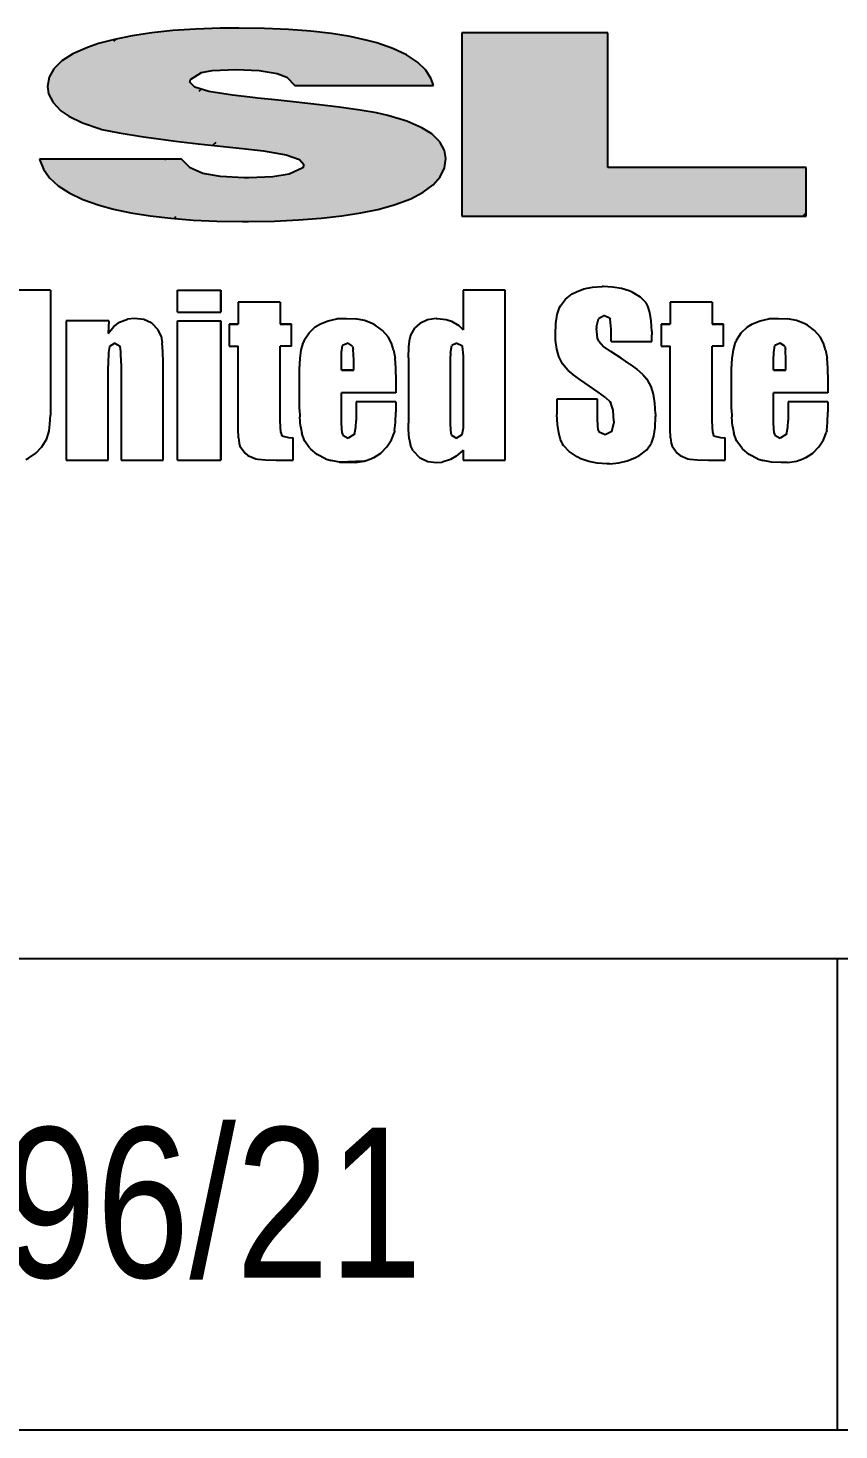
# Model space of a CAD drawing. Header units: millimetres. Extents: x -67 to 528, y -158 to 263.
# Drawn here: x 469.82 to 477.05, y -75.97 to -63.47 of the extents above; entities that cross this region are included whole.
import ezdxf

# ---------------------------------------------------------------- set-up
doc = ezdxf.new("R2010")
doc.units = ezdxf.units.MM
doc.styles.add('Arial', font='ARIAL.TTF', dxfattribs={"height": 0.2})

# ---------------------------------------------------------------- blocks, each defined once
blk = doc.blocks.new('Unknown-251777343-6200')
at = {"linetype": 'Continuous'}
for points in [[(471.928, -63.477), (471.699, -63.473), (470.05, -63.836)], [(471.699, -63.473), (471.532, -63.475), (470.05, -63.836)], [(471.532, -63.475), (471.314, -63.483), (470.05, -63.836)], [(472.143, -63.485), (471.928, -63.477), (470.05, -63.836)], [(471.314, -63.483), (471.11, -63.496), (470.05, -63.836)], [(472.342, -63.501), (472.143, -63.485), (470.05, -63.836)], [(471.11, -63.496), (470.922, -63.516), (470.05, -63.836)], [(472.526, -63.522), (472.342, -63.501), (470.05, -63.836)], [(470.922, -63.516), (470.749, -63.542), (470.05, -63.836)], [(472.694, -63.549), (472.526, -63.522), (470.05, -63.836)], [(470.749, -63.542), (470.591, -63.574), (470.05, -63.836)], [(472.847, -63.583), (472.694, -63.549), (470.05, -63.836)], [(470.591, -63.574), (470.448, -63.612), (470.05, -63.836)], [(472.93, -63.605), (472.847, -63.583), (470.05, -63.836)], [(473.075, -63.656), (472.93, -63.605), (470.05, -63.836)], [(470.448, -63.612), (470.348, -63.646), (470.05, -63.836)], [(474.992, -63.515), (473.689, -63.515), (474.992, -64.718)], [(473.689, -63.515), (473.689, -65.152), (474.992, -64.718)], [(470.348, -63.646), (470.22, -63.703), (470.05, -63.836)], [(473.196, -63.713), (473.075, -63.656), (470.05, -63.836)], [(470.22, -63.703), (470.121, -63.766), (470.05, -63.836)], [(473.293, -63.777), (473.196, -63.713), (470.05, -63.836)], [(470.008, -63.912), (469.994, -63.994), (470.05, -63.836)], [(469.994, -63.994), (470.003, -64.061), (470.05, -63.836)], [(470.003, -64.061), (470.042, -64.138), (470.05, -63.836)], [(470.042, -64.138), (470.112, -64.21), (470.05, -63.836)], [(473.367, -63.849), (473.293, -63.777), (470.05, -63.836)], [(470.112, -64.21), (470.182, -64.258), (470.05, -63.836)], [(470.182, -64.258), (470.306, -64.318), (470.05, -63.836)], [(470.306, -64.318), (470.462, -64.372), (470.05, -63.836)], [(470.462, -64.372), (470.478, -64.377), (470.05, -63.836)], [(470.478, -64.377), (470.633, -64.409), (470.05, -63.836)], [(470.633, -64.409), (470.85, -64.443), (470.05, -63.836)], [(470.85, -64.443), (470.961, -64.458), (470.05, -63.836)], [(470.961, -64.458), (471.135, -64.481), (470.05, -63.836)], [(471.135, -64.481), (471.336, -64.505), (470.05, -63.836)], [(471.336, -64.505), (471.563, -64.529), (470.05, -63.836)], [(471.563, -64.529), (471.732, -64.546), (470.05, -63.836)], [(471.732, -64.546), (471.921, -64.568), (470.05, -63.836)], [(471.921, -64.568), (472.121, -64.603), (470.05, -63.836)], [(472.121, -64.603), (472.24, -64.645), (470.05, -63.836)], [(472.24, -64.645), (473.233, -64.995), (470.05, -63.836)], [(473.233, -64.995), (473.345, -64.937), (470.05, -63.836)], [(473.345, -64.937), (473.434, -64.872), (470.05, -63.836)], [(473.434, -64.872), (473.496, -64.799), (470.05, -63.836)], [(473.496, -64.799), (473.534, -64.721), (470.05, -63.836)], [(473.534, -64.721), (473.546, -64.636), (470.05, -63.836)], [(473.546, -64.636), (473.536, -64.565), (470.05, -63.836)], [(473.536, -64.565), (473.494, -64.487), (470.05, -63.836)], [(473.494, -64.487), (473.422, -64.417), (470.05, -63.836)], [(473.422, -64.417), (473.332, -64.363), (470.05, -63.836)], [(473.332, -64.363), (473.198, -64.305), (470.05, -63.836)], [(473.198, -64.305), (471.642, -64.073), (470.05, -63.836)], [(471.642, -64.073), (471.431, -64.038), (470.05, -63.836)], [(471.431, -64.038), (471.306, -63.999), (470.05, -63.836)], [(471.306, -63.999), (471.263, -63.956), (470.05, -63.836)], [(471.263, -63.956), (471.268, -63.933), (470.05, -63.836)], [(471.268, -63.933), (471.366, -63.871), (470.05, -63.836)], [(471.366, -63.871), (471.461, -63.853), (470.05, -63.836)], [(471.461, -63.853), (471.677, -63.843), (470.05, -63.836)], [(471.677, -63.843), (473.367, -63.849), (470.05, -63.836)], [(471.881, -63.852), (473.367, -63.849), (471.677, -63.843)], [(473.416, -63.927), (473.367, -63.849), (471.881, -63.852)], [(472.043, -63.879), (473.436, -63.986), (471.881, -63.852)], [(473.436, -63.986), (473.416, -63.927), (471.881, -63.852)], [(472.127, -63.912), (473.436, -63.986), (472.043, -63.879)], [(472.2, -63.986), (473.436, -63.986), (472.127, -63.912)], [(471.797, -64.091), (471.642, -64.073), (473.198, -64.305)], [(471.869, -64.099), (471.797, -64.091), (473.198, -64.305)], [(472.052, -64.117), (471.869, -64.099), (473.198, -64.305)], [(472.104, -64.122), (472.052, -64.117), (473.198, -64.305)], [(472.37, -64.151), (472.104, -64.122), (473.198, -64.305)], [(472.596, -64.179), (472.37, -64.151), (473.198, -64.305)], [(472.782, -64.205), (472.596, -64.179), (473.198, -64.305)], [(472.927, -64.23), (472.782, -64.205), (473.198, -64.305)], [(473.029, -64.253), (472.927, -64.23), (473.198, -64.305)], [(471.189, -64.642), (469.922, -64.642), (471.266, -64.721)], [(471.266, -64.721), (469.922, -64.642), (471.379, -64.77)], [(471.379, -64.77), (469.922, -64.642), (471.535, -64.798)], [(469.922, -64.642), (469.924, -64.65), (471.535, -64.798)], [(469.924, -64.65), (469.956, -64.733), (471.535, -64.798)], [(471.535, -64.798), (469.956, -64.733), (471.747, -64.809)], [(469.956, -64.733), (470.011, -64.81), (471.747, -64.809)], [(472.15, -64.777), (471.504, -65.194), (472.27, -64.719)], [(471.504, -65.194), (471.732, -65.198), (472.27, -64.719)], [(471.732, -65.198), (471.786, -65.198), (472.27, -64.719)], [(471.786, -65.198), (472.017, -65.194), (472.27, -64.719)], [(472.017, -65.194), (472.233, -65.184), (472.27, -64.719)], [(472.27, -64.719), (472.233, -65.184), (472.28, -64.69)], [(472.233, -65.184), (472.433, -65.168), (472.28, -64.69)], [(472.28, -64.69), (472.787, -65.122), (472.24, -64.645)], [(472.787, -65.122), (472.94, -65.09), (472.24, -64.645)], [(472.94, -65.09), (473.078, -65.052), (472.24, -64.645)], [(473.078, -65.052), (473.094, -65.047), (472.24, -64.645)], [(473.094, -65.047), (473.233, -64.995), (472.24, -64.645)], [(472.433, -65.168), (472.618, -65.148), (472.28, -64.69)], [(472.618, -65.148), (472.787, -65.122), (472.28, -64.69)], [(474.992, -64.718), (473.689, -65.152), (476.762, -65.152)], [(476.762, -64.718), (474.992, -64.718), (476.762, -65.152)], [(471.747, -64.809), (470.011, -64.81), (471.79, -64.809)], [(470.011, -64.81), (470.088, -64.88), (471.79, -64.809)], [(471.79, -64.809), (470.088, -64.88), (472.004, -64.8)], [(470.088, -64.88), (470.187, -64.944), (472.004, -64.8)], [(470.187, -64.944), (470.309, -65.001), (472.004, -64.8)], [(470.309, -65.001), (470.453, -65.052), (472.004, -64.8)], [(472.004, -64.8), (470.453, -65.052), (472.15, -64.777)], [(470.453, -65.052), (470.58, -65.087), (472.15, -64.777)], [(470.58, -65.087), (470.737, -65.121), (472.15, -64.777)], [(470.737, -65.121), (470.908, -65.148), (472.15, -64.777)], [(470.908, -65.148), (471.092, -65.17), (472.15, -64.777)], [(471.092, -65.17), (471.291, -65.186), (472.15, -64.777)], [(471.291, -65.186), (471.504, -65.194), (472.15, -64.777)]]:
    blk.add_hatch(color=3, dxfattribs=at).paths.add_polyline_path(points)
at = {"color": 3, "linetype": 'Continuous'}
for p, q in [((471.11, -63.496), (470.922, -63.516)), ((471.314, -63.483), (471.11, -63.496)), ((471.532, -63.475), (471.314, -63.483)), ((471.699, -63.473), (471.532, -63.475)), ((471.928, -63.477), (471.699, -63.473)), ((472.143, -63.485), (471.928, -63.477)), ((472.342, -63.501), (472.143, -63.485)), ((472.526, -63.522), (472.342, -63.501)), ((470.448, -63.612), (470.348, -63.646)), ((470.591, -63.574), (470.448, -63.612)), ((470.584, -63.591), (470.605, -63.571)), ((470.749, -63.542), (470.591, -63.574)), ((470.922, -63.516), (470.749, -63.542)), ((472.694, -63.549), (472.526, -63.522)), ((472.847, -63.583), (472.694, -63.549)), ((472.93, -63.605), (472.847, -63.583)), ((473.075, -63.656), (472.93, -63.605)), ((473.689, -63.515), (473.689, -65.152)), ((474.992, -63.515), (473.689, -63.515)), ((474.992, -64.718), (474.992, -63.515)), ((470.22, -63.703), (470.121, -63.766)), ((470.348, -63.646), (470.22, -63.703)), ((473.196, -63.713), (473.075, -63.656)), ((473.293, -63.777), (473.196, -63.713)), ((470.05, -63.836), (470.008, -63.912)), ((470.121, -63.766), (470.05, -63.836)), ((471.268, -63.933), (471.366, -63.871)), ((471.366, -63.871), (471.461, -63.853)), ((471.461, -63.853), (471.677, -63.843)), ((471.677, -63.843), (471.881, -63.852)), ((471.881, -63.852), (472.043, -63.879)), ((472.043, -63.879), (472.127, -63.912)), ((473.367, -63.849), (473.293, -63.777)), ((473.416, -63.927), (473.367, -63.849)), ((470.008, -63.912), (469.994, -63.994)), ((469.994, -63.994), (470.003, -64.061)), ((471.263, -63.956), (471.268, -63.933)), ((471.306, -63.999), (471.263, -63.956)), ((471.431, -64.038), (471.306, -63.999)), ((472.127, -63.912), (472.2, -63.986)), ((472.2, -63.986), (473.436, -63.986)), ((473.436, -63.986), (473.416, -63.927)), ((470.003, -64.061), (470.042, -64.138)), ((471.345, -64.037), (471.365, -64.017)), ((471.642, -64.073), (471.431, -64.038)), ((471.797, -64.091), (471.642, -64.073)), ((471.869, -64.099), (471.797, -64.091)), ((472.052, -64.117), (471.869, -64.099)), ((472.104, -64.122), (472.052, -64.117)), ((472.37, -64.151), (472.104, -64.122)), ((470.042, -64.138), (470.112, -64.21)), ((470.112, -64.21), (470.182, -64.258)), ((472.596, -64.179), (472.37, -64.151)), ((472.782, -64.205), (472.596, -64.179)), ((472.927, -64.23), (472.782, -64.205)), ((473.029, -64.253), (472.927, -64.23)), ((473.198, -64.305), (473.029, -64.253)), ((470.182, -64.258), (470.306, -64.318)), ((470.306, -64.318), (470.462, -64.372)), ((470.462, -64.372), (470.478, -64.377)), ((470.478, -64.377), (470.633, -64.409)), ((473.332, -64.363), (473.198, -64.305)), ((473.422, -64.417), (473.332, -64.363)), ((470.633, -64.409), (470.85, -64.443)), ((470.85, -64.443), (470.961, -64.458)), ((470.961, -64.458), (471.135, -64.481)), ((471.135, -64.481), (471.336, -64.505)), ((471.336, -64.505), (471.563, -64.529)), ((471.469, -64.519), (471.496, -64.491)), ((473.494, -64.487), (473.422, -64.417)), ((473.536, -64.565), (473.494, -64.487)), ((471.563, -64.529), (471.732, -64.546)), ((471.732, -64.546), (471.921, -64.568)), ((471.921, -64.568), (472.121, -64.603)), ((472.121, -64.603), (472.24, -64.645)), ((473.546, -64.636), (473.536, -64.565)), ((471.189, -64.642), (469.922, -64.642)), ((469.922, -64.642), (469.924, -64.65)), ((469.924, -64.65), (469.956, -64.733)), ((469.956, -64.733), (470.011, -64.81)), ((471.04, -64.648), (471.046, -64.642)), ((471.266, -64.721), (471.189, -64.642)), ((471.379, -64.77), (471.266, -64.721)), ((472.27, -64.719), (472.15, -64.777)), ((472.24, -64.645), (472.28, -64.69)), ((472.28, -64.69), (472.27, -64.719)), ((473.496, -64.799), (473.534, -64.721)), ((473.534, -64.721), (473.546, -64.636)), ((476.762, -64.718), (474.992, -64.718)), ((476.762, -65.152), (476.762, -64.718)), ((470.011, -64.81), (470.088, -64.88)), ((470.088, -64.88), (470.187, -64.944)), ((471.535, -64.798), (471.379, -64.77)), ((471.747, -64.809), (471.535, -64.798)), ((471.79, -64.809), (471.747, -64.809)), ((472.004, -64.8), (471.79, -64.809)), ((472.15, -64.777), (472.004, -64.8)), ((473.345, -64.937), (473.434, -64.872)), ((473.434, -64.872), (473.496, -64.799)), ((470.187, -64.944), (470.309, -65.001)), ((470.309, -65.001), (470.453, -65.052)), ((473.094, -65.047), (473.233, -64.995)), ((473.233, -64.995), (473.345, -64.937)), ((470.453, -65.052), (470.58, -65.087)), ((470.58, -65.087), (470.737, -65.121)), ((470.737, -65.121), (470.908, -65.148)), ((472.618, -65.148), (472.787, -65.122)), ((472.787, -65.122), (472.94, -65.09)), ((472.94, -65.09), (473.078, -65.052)), ((473.078, -65.052), (473.094, -65.047)), ((476.732, -65.152), (476.762, -65.122)), ((470.908, -65.148), (471.092, -65.17)), ((471.092, -65.17), (471.291, -65.186)), ((471.122, -65.172), (471.139, -65.155)), ((471.291, -65.186), (471.504, -65.194)), ((471.504, -65.194), (471.732, -65.198)), ((471.732, -65.198), (471.786, -65.198)), ((471.786, -65.198), (472.017, -65.194)), ((472.017, -65.194), (472.233, -65.184)), ((472.233, -65.184), (472.433, -65.168)), ((472.433, -65.168), (472.618, -65.148)), ((473.689, -65.152), (476.762, -65.152)), ((470.019, -65.811), (469.629, -65.811)), ((470.019, -65.811), (470.019, -66.824)), ((471.153, -66.008), (471.153, -65.811)), ((471.153, -65.811), (471.539, -65.811)), ((471.539, -65.811), (471.539, -66.008)), ((471.539, -66.008), (471.539, -65.811)), ((471.539, -65.811), (471.539, -65.811)), ((471.539, -66.008), (471.539, -65.811)), ((474.076, -65.811), (473.702, -65.811)), ((473.702, -65.811), (473.702, -66.163)), ((474.076, -67.327), (474.076, -65.811)), ((474.613, -65.891), (474.675, -65.843)), ((474.675, -65.843), (474.711, -65.824)), ((474.711, -65.824), (474.779, -65.8)), ((474.779, -65.8), (474.855, -65.784)), ((474.855, -65.784), (474.94, -65.779)), ((474.949, -65.779), (474.94, -65.779)), ((475.034, -65.783), (474.949, -65.779)), ((475.113, -65.796), (475.034, -65.783)), ((475.183, -65.817), (475.113, -65.796)), ((475.209, -65.828), (475.183, -65.817)), ((475.282, -65.873), (475.209, -65.828)), ((475.334, -65.925), (475.282, -65.873)), ((472.069, -65.918), (471.693, -65.918)), ((471.693, -65.918), (471.693, -66.114)), ((472.069, -65.918), (472.069, -66.114)), ((474.541, -66.029), (474.562, -65.966)), ((474.562, -65.966), (474.569, -65.95)), ((474.569, -65.95), (474.613, -65.891)), ((475.35, -65.953), (475.334, -65.925)), ((475.368, -66.009), (475.35, -65.953)), ((475.924, -65.918), (475.548, -65.918)), ((475.548, -65.918), (475.548, -66.114)), ((475.924, -65.918), (475.924, -66.114)), ((470.541, -66.084), (470.16, -66.084)), ((470.16, -66.084), (470.16, -67.327)), ((470.541, -66.084), (470.534, -66.198)), ((470.584, -66.134), (470.634, -66.096)), ((470.634, -66.096), (470.705, -66.069)), ((470.77, -66.062), (470.705, -66.069)), ((470.852, -66.072), (470.77, -66.062)), ((470.919, -66.101), (470.852, -66.072)), ((470.919, -66.101), (470.927, -66.108)), ((470.981, -66.165), (470.927, -66.108)), ((471.153, -66.008), (471.539, -66.008)), ((471.153, -67.327), (471.153, -66.084)), ((471.153, -66.084), (471.539, -66.084)), ((471.539, -66.084), (471.539, -67.327)), ((471.539, -67.327), (471.539, -66.084)), ((471.539, -66.084), (471.539, -66.084)), ((471.539, -67.327), (471.539, -66.084)), ((471.612, -66.114), (471.612, -66.31)), ((471.612, -66.114), (471.612, -66.114)), ((471.612, -66.114), (471.693, -66.114)), ((471.693, -66.114), (471.612, -66.114)), ((471.693, -66.114), (471.612, -66.114)), ((472.17, -66.114), (472.069, -66.114)), ((472.069, -66.114), (472.17, -66.114)), ((472.069, -66.114), (472.17, -66.114)), ((472.17, -66.31), (472.17, -66.114)), ((472.17, -66.114), (472.17, -66.114)), ((472.382, -66.138), (472.428, -66.111)), ((472.428, -66.111), (472.497, -66.083)), ((472.497, -66.083), (472.574, -66.067)), ((472.574, -66.067), (472.656, -66.062)), ((472.574, -66.067), (472.656, -66.062)), ((472.656, -66.062), (472.574, -66.067)), ((472.656, -66.062), (472.742, -66.067)), ((472.656, -66.062), (472.656, -66.062)), ((472.82, -66.082), (472.742, -66.067)), ((472.889, -66.107), (472.82, -66.082)), ((472.917, -66.122), (472.889, -66.107)), ((472.982, -66.17), (472.917, -66.122)), ((473.314, -66.107), (473.266, -66.148)), ((473.382, -66.074), (473.314, -66.107)), ((473.46, -66.062), (473.382, -66.074)), ((473.46, -66.062), (473.469, -66.062)), ((473.469, -66.062), (473.548, -66.071)), ((473.548, -66.071), (473.597, -66.087)), ((473.597, -66.087), (473.662, -66.127)), ((473.662, -66.127), (473.702, -66.163)), ((474.525, -66.205), (474.529, -66.108)), ((474.529, -66.108), (474.541, -66.029)), ((474.89, -66.137), (474.909, -66.065)), ((474.961, -66.036), (474.909, -66.065)), ((474.961, -66.036), (475.008, -66.057)), ((475.008, -66.057), (475.014, -66.07)), ((475.021, -66.157), (475.014, -66.07)), ((475.379, -66.084), (475.368, -66.009)), ((475.384, -66.179), (475.379, -66.084)), ((475.467, -66.114), (475.467, -66.31)), ((475.467, -66.114), (475.467, -66.114)), ((475.467, -66.114), (475.548, -66.114)), ((475.548, -66.114), (475.467, -66.114)), ((475.548, -66.114), (475.467, -66.114)), ((476.025, -66.114), (475.924, -66.114)), ((475.924, -66.114), (476.025, -66.114)), ((475.924, -66.114), (476.025, -66.114)), ((476.025, -66.31), (476.025, -66.114)), ((476.025, -66.114), (476.025, -66.114)), ((476.237, -66.138), (476.283, -66.111)), ((476.283, -66.111), (476.352, -66.083)), ((476.352, -66.083), (476.428, -66.067)), ((476.428, -66.067), (476.511, -66.062)), ((476.428, -66.067), (476.511, -66.062)), ((476.511, -66.062), (476.428, -66.067)), ((476.511, -66.062), (476.597, -66.067)), ((476.511, -66.062), (476.511, -66.062)), ((476.675, -66.082), (476.597, -66.067)), ((476.744, -66.107), (476.675, -66.082)), ((476.772, -66.122), (476.744, -66.107)), ((476.837, -66.17), (476.772, -66.122)), ((470.534, -66.198), (470.584, -66.134)), ((470.534, -66.198), (470.534, -66.198)), ((471.007, -66.222), (470.981, -66.165)), ((471.007, -66.222), (471.016, -66.281)), ((472.284, -66.256), (472.277, -66.274)), ((472.284, -66.256), (472.326, -66.191)), ((472.326, -66.191), (472.382, -66.138)), ((473.032, -66.228), (472.982, -66.17)), ((473.061, -66.282), (473.032, -66.228)), ((473.216, -66.316), (473.224, -66.243)), ((473.231, -66.213), (473.224, -66.243)), ((473.266, -66.148), (473.231, -66.213)), ((474.526, -66.255), (474.525, -66.205)), ((474.536, -66.336), (474.526, -66.255)), ((474.89, -66.137), (474.89, -66.153)), ((474.899, -66.238), (474.89, -66.153)), ((474.911, -66.266), (474.899, -66.238)), ((475.021, -66.269), (475.021, -66.157)), ((475.384, -66.179), (475.384, -66.21)), ((475.384, -66.269), (475.384, -66.21)), ((476.14, -66.256), (476.131, -66.274)), ((476.14, -66.256), (476.181, -66.191)), ((476.181, -66.191), (476.237, -66.138)), ((476.886, -66.228), (476.837, -66.17)), ((476.915, -66.282), (476.886, -66.228)), ((470.537, -66.366), (470.534, -66.464)), ((470.545, -66.313), (470.537, -66.366)), ((470.594, -66.282), (470.545, -66.313)), ((470.594, -66.282), (470.641, -66.309)), ((470.647, -66.361), (470.641, -66.309)), ((470.65, -66.466), (470.647, -66.361)), ((471.022, -66.361), (471.016, -66.281)), ((471.024, -66.456), (471.022, -66.361)), ((471.612, -66.31), (471.693, -66.31)), ((471.693, -66.941), (471.693, -66.31)), ((472.069, -66.975), (472.069, -66.31)), ((472.17, -66.31), (472.069, -66.31)), ((472.246, -66.421), (472.257, -66.342)), ((472.257, -66.342), (472.277, -66.274)), ((472.616, -66.435), (472.617, -66.365)), ((472.617, -66.365), (472.625, -66.305)), ((472.674, -66.282), (472.625, -66.305)), ((472.715, -66.309), (472.674, -66.282)), ((472.715, -66.309), (472.721, -66.34)), ((472.726, -66.435), (472.721, -66.34)), ((473.08, -66.344), (473.061, -66.282)), ((473.08, -66.344), (473.094, -66.418)), ((473.213, -66.415), (473.216, -66.316)), ((473.587, -66.373), (473.599, -66.303)), ((473.587, -66.373), (473.587, -66.396)), ((473.644, -66.282), (473.599, -66.303)), ((473.644, -66.282), (473.69, -66.305)), ((473.69, -66.305), (473.693, -66.313)), ((473.693, -66.313), (473.702, -66.396)), ((474.556, -66.403), (474.536, -66.336)), ((474.911, -66.266), (474.953, -66.312)), ((475.02, -66.359), (474.953, -66.312)), ((475.112, -66.416), (475.02, -66.359)), ((475.021, -66.269), (475.384, -66.269)), ((475.467, -66.31), (475.548, -66.31)), ((475.548, -66.941), (475.548, -66.31)), ((475.924, -66.975), (475.924, -66.31)), ((476.025, -66.31), (475.924, -66.31)), ((476.1, -66.421), (476.112, -66.342)), ((476.112, -66.342), (476.131, -66.274)), ((476.471, -66.435), (476.472, -66.365)), ((476.472, -66.365), (476.481, -66.305)), ((476.528, -66.282), (476.481, -66.305)), ((476.57, -66.309), (476.528, -66.282)), ((476.57, -66.309), (476.577, -66.34)), ((476.581, -66.435), (476.577, -66.34)), ((476.935, -66.344), (476.915, -66.282)), ((476.935, -66.344), (476.948, -66.418)), ((470.534, -66.464), (470.534, -66.486)), ((470.534, -67.327), (470.534, -66.486)), ((470.65, -66.466), (470.65, -67.327)), ((471.024, -67.327), (471.024, -66.456)), ((472.241, -66.513), (472.246, -66.421)), ((472.616, -66.525), (472.616, -66.435)), ((472.726, -66.525), (472.726, -66.435)), ((473.1, -66.505), (473.094, -66.418)), ((473.101, -66.563), (473.1, -66.505)), ((473.213, -66.415), (473.213, -66.997)), ((473.587, -67.005), (473.587, -66.396)), ((473.702, -66.396), (473.702, -66.972)), ((474.588, -66.467), (474.556, -66.403)), ((474.634, -66.525), (474.588, -66.467)), ((475.189, -66.469), (475.112, -66.416)), ((475.189, -66.469), (475.253, -66.518)), ((476.096, -66.513), (476.1, -66.421)), ((476.471, -66.525), (476.471, -66.435)), ((476.581, -66.525), (476.581, -66.435)), ((476.955, -66.505), (476.948, -66.418)), ((476.956, -66.563), (476.955, -66.505)), ((472.241, -66.875), (472.241, -66.513)), ((472.616, -66.525), (472.616, -66.525)), ((472.616, -66.525), (472.726, -66.525)), ((472.726, -66.525), (472.616, -66.525)), ((472.726, -66.525), (472.616, -66.525)), ((473.101, -66.563), (473.101, -66.727)), ((474.634, -66.525), (474.634, -66.526)), ((474.634, -66.526), (474.677, -66.561)), ((474.741, -66.608), (474.677, -66.561)), ((474.827, -66.666), (474.741, -66.608)), ((475.304, -66.563), (475.253, -66.518)), ((475.304, -66.563), (475.341, -66.604)), ((475.349, -66.616), (475.341, -66.604)), ((475.378, -66.669), (475.349, -66.616)), ((476.096, -66.875), (476.096, -66.513)), ((476.471, -66.525), (476.471, -66.525)), ((476.471, -66.525), (476.581, -66.525)), ((476.581, -66.525), (476.471, -66.525)), ((476.581, -66.525), (476.471, -66.525)), ((476.956, -66.563), (476.956, -66.727)), ((472.616, -66.996), (472.616, -66.727)), ((473.101, -66.727), (472.616, -66.727)), ((474.906, -66.72), (474.827, -66.666)), ((474.971, -66.769), (474.906, -66.72)), ((475.398, -66.737), (475.378, -66.669)), ((475.411, -66.818), (475.398, -66.737)), ((476.471, -66.996), (476.471, -66.727)), ((476.956, -66.727), (476.471, -66.727)), ((470.019, -66.824), (470.018, -66.926)), ((472.241, -66.875), (472.243, -66.94)), ((473.101, -66.807), (472.746, -66.807)), ((472.746, -66.807), (472.746, -66.972)), ((473.101, -66.807), (473.101, -66.899)), ((474.899, -66.783), (474.536, -66.783)), ((474.536, -66.783), (474.536, -66.883)), ((474.899, -66.968), (474.899, -66.783)), ((474.971, -66.769), (475.01, -66.804)), ((475.01, -66.804), (475.02, -66.817)), ((475.039, -66.881), (475.02, -66.817)), ((475.046, -66.978), (475.039, -66.881)), ((475.416, -66.913), (475.411, -66.818)), ((476.096, -66.875), (476.097, -66.94)), ((476.956, -66.807), (476.601, -66.807)), ((476.601, -66.807), (476.601, -66.972)), ((476.956, -66.807), (476.956, -66.899)), ((470.008, -67.064), (470.014, -67.006)), ((470.014, -67.006), (470.018, -66.926)), ((471.694, -67.047), (471.693, -66.941)), ((472.073, -67.079), (472.069, -66.975)), ((472.249, -67.022), (472.243, -66.94)), ((472.622, -67.086), (472.616, -66.996)), ((472.744, -67.031), (472.746, -66.972)), ((473.09, -67.063), (473.098, -66.992)), ((473.098, -66.992), (473.101, -66.899)), ((473.213, -67.05), (473.213, -66.997)), ((473.594, -67.092), (473.587, -67.005)), ((473.702, -66.972), (473.7, -67.041)), ((474.536, -66.883), (474.537, -66.918)), ((474.542, -67.008), (474.537, -66.918)), ((474.907, -67.058), (474.899, -66.968)), ((475.027, -67.07), (475.046, -66.998)), ((475.046, -66.978), (475.046, -66.998)), ((475.413, -67.035), (475.417, -66.938)), ((475.416, -66.913), (475.417, -66.938)), ((475.549, -67.047), (475.548, -66.941)), ((475.928, -67.079), (475.924, -66.975)), ((476.104, -67.022), (476.097, -66.94)), ((476.477, -67.086), (476.471, -66.996)), ((476.599, -67.031), (476.601, -66.972)), ((476.945, -67.063), (476.953, -66.992)), ((476.953, -66.992), (476.956, -66.899)), ((469.986, -67.135), (470.008, -67.065)), ((470.008, -67.064), (470.008, -67.065)), ((471.697, -67.127), (471.694, -67.047)), ((471.697, -67.127), (471.703, -67.176)), ((472.073, -67.079), (472.082, -67.111)), ((472.082, -67.111), (472.142, -67.125)), ((472.142, -67.125), (472.185, -67.126)), ((472.185, -67.327), (472.185, -67.126)), ((472.249, -67.022), (472.261, -67.086)), ((472.286, -67.153), (472.261, -67.086)), ((472.622, -67.086), (472.628, -67.105)), ((472.628, -67.105), (472.674, -67.129)), ((472.732, -67.096), (472.674, -67.129)), ((472.732, -67.096), (472.744, -67.031)), ((473.061, -67.144), (473.088, -67.076)), ((473.09, -67.063), (473.088, -67.076)), ((473.22, -67.135), (473.213, -67.05)), ((473.594, -67.092), (473.598, -67.105)), ((473.598, -67.105), (473.641, -67.129)), ((473.689, -67.102), (473.641, -67.129)), ((473.7, -67.041), (473.689, -67.102)), ((474.554, -67.083), (474.542, -67.008)), ((474.571, -67.146), (474.554, -67.083)), ((474.907, -67.058), (474.915, -67.077)), ((474.969, -67.102), (474.915, -67.077)), ((475.027, -67.07), (474.969, -67.102)), ((474.969, -67.102), (474.969, -67.102)), ((475.381, -67.174), (475.401, -67.113)), ((475.401, -67.113), (475.413, -67.035)), ((475.552, -67.127), (475.549, -67.047)), ((475.552, -67.127), (475.558, -67.176)), ((475.928, -67.079), (475.936, -67.111)), ((475.936, -67.111), (475.997, -67.125)), ((475.997, -67.125), (476.04, -67.126)), ((476.04, -67.327), (476.04, -67.126)), ((476.104, -67.022), (476.116, -67.086)), ((476.141, -67.153), (476.116, -67.086)), ((476.477, -67.086), (476.483, -67.105)), ((476.483, -67.105), (476.529, -67.129)), ((476.587, -67.096), (476.529, -67.129)), ((476.587, -67.096), (476.599, -67.031)), ((476.916, -67.144), (476.942, -67.076)), ((476.945, -67.063), (476.942, -67.076)), ((469.889, -67.265), (469.942, -67.208)), ((469.943, -67.207), (469.942, -67.208)), ((469.943, -67.207), (469.986, -67.135)), ((471.703, -67.176), (471.71, -67.201)), ((471.71, -67.201), (471.755, -67.265)), ((472.331, -67.218), (472.286, -67.153)), ((472.331, -67.218), (472.341, -67.229)), ((472.398, -67.277), (472.341, -67.229)), ((472.966, -67.265), (473.02, -67.208)), ((473.02, -67.208), (473.061, -67.144)), ((473.22, -67.135), (473.231, -67.196)), ((473.255, -67.244), (473.231, -67.196)), ((473.255, -67.244), (473.313, -67.302)), ((473.702, -67.237), (473.64, -67.29)), ((473.702, -67.237), (473.702, -67.327)), ((474.596, -67.195), (474.571, -67.146)), ((474.646, -67.25), (474.596, -67.195)), ((474.717, -67.298), (474.646, -67.25)), ((475.277, -67.283), (475.339, -67.234)), ((475.339, -67.234), (475.379, -67.177)), ((475.381, -67.174), (475.379, -67.177)), ((475.558, -67.176), (475.565, -67.201)), ((475.565, -67.201), (475.61, -67.265)), ((476.186, -67.218), (476.141, -67.153)), ((476.186, -67.218), (476.195, -67.229)), ((476.253, -67.277), (476.195, -67.229)), ((476.82, -67.265), (476.875, -67.208)), ((476.875, -67.208), (476.916, -67.144)), ((469.799, -67.32), (469.824, -67.308)), ((469.824, -67.308), (469.889, -67.265)), ((470.16, -67.327), (470.534, -67.327)), ((470.65, -67.327), (471.024, -67.327)), ((471.153, -67.327), (471.539, -67.327)), ((471.755, -67.265), (471.78, -67.286)), ((471.78, -67.286), (471.852, -67.315)), ((471.852, -67.315), (471.868, -67.318)), ((471.868, -67.318), (471.937, -67.324)), ((471.937, -67.324), (472.034, -67.327)), ((472.034, -67.327), (472.185, -67.327)), ((472.473, -67.314), (472.398, -67.277)), ((472.473, -67.314), (472.522, -67.33)), ((472.598, -67.344), (472.522, -67.33)), ((472.819, -67.334), (472.598, -67.344)), ((472.819, -67.334), (472.598, -67.344)), ((472.598, -67.344), (472.739, -67.346)), ((472.682, -67.348), (472.598, -67.344)), ((472.598, -67.344), (472.739, -67.346)), ((472.739, -67.346), (472.682, -67.348)), ((472.739, -67.346), (472.819, -67.334)), ((472.819, -67.334), (472.886, -67.313)), ((472.9, -67.307), (472.886, -67.313)), ((472.9, -67.307), (472.966, -67.265)), ((473.313, -67.302), (473.317, -67.305)), ((473.317, -67.305), (473.385, -67.337)), ((473.385, -67.337), (473.464, -67.348)), ((473.464, -67.348), (473.514, -67.344)), ((473.588, -67.321), (473.514, -67.344)), ((473.64, -67.29), (473.588, -67.321)), ((473.702, -67.327), (474.076, -67.327)), ((474.751, -67.315), (474.717, -67.298)), ((474.821, -67.338), (474.751, -67.315)), ((474.898, -67.353), (474.821, -67.338)), ((474.984, -67.358), (474.898, -67.353)), ((475.009, -67.358), (474.984, -67.358)), ((475.009, -67.358), (475.09, -67.35)), ((475.09, -67.35), (475.165, -67.332)), ((475.165, -67.332), (475.234, -67.305)), ((475.234, -67.305), (475.277, -67.283)), ((475.61, -67.265), (475.636, -67.286)), ((475.636, -67.286), (475.706, -67.315)), ((475.706, -67.315), (475.723, -67.318)), ((475.723, -67.318), (475.793, -67.324)), ((475.793, -67.324), (475.889, -67.327)), ((475.889, -67.327), (476.04, -67.327)), ((476.327, -67.314), (476.253, -67.277)), ((476.327, -67.314), (476.377, -67.33)), ((476.453, -67.344), (476.377, -67.33)), ((476.537, -67.348), (476.453, -67.344)), ((476.594, -67.346), (476.537, -67.348)), ((476.594, -67.346), (476.674, -67.334)), ((476.674, -67.334), (476.741, -67.313)), ((476.754, -67.307), (476.741, -67.313)), ((476.754, -67.307), (476.82, -67.265))]:
    blk.add_line(p, q, dxfattribs=at)
at = {"color": 7, "linetype": 'Continuous'}
for p, q in [((433.928, -71.769), (513.136, -71.769)), ((477.041, -75.974), (477.041, -71.769)), ((433.928, -75.974), (513.136, -75.974))]:
    blk.add_line(p, q, dxfattribs=at)
at = {"color": 7, "linetype": 'Continuous', "style": 'Arial', "width": 0.8}
blk.add_text('LTC/C/NFS/5496/21', height=1.33711, dxfattribs=at).set_placement((459.799, -74.615))

msp = doc.modelspace()

# ---------------------------------------------------------------- block references
msp.add_blockref('Unknown-251777343-6200', (0, 0))

doc.saveas('drawing.dxf')
